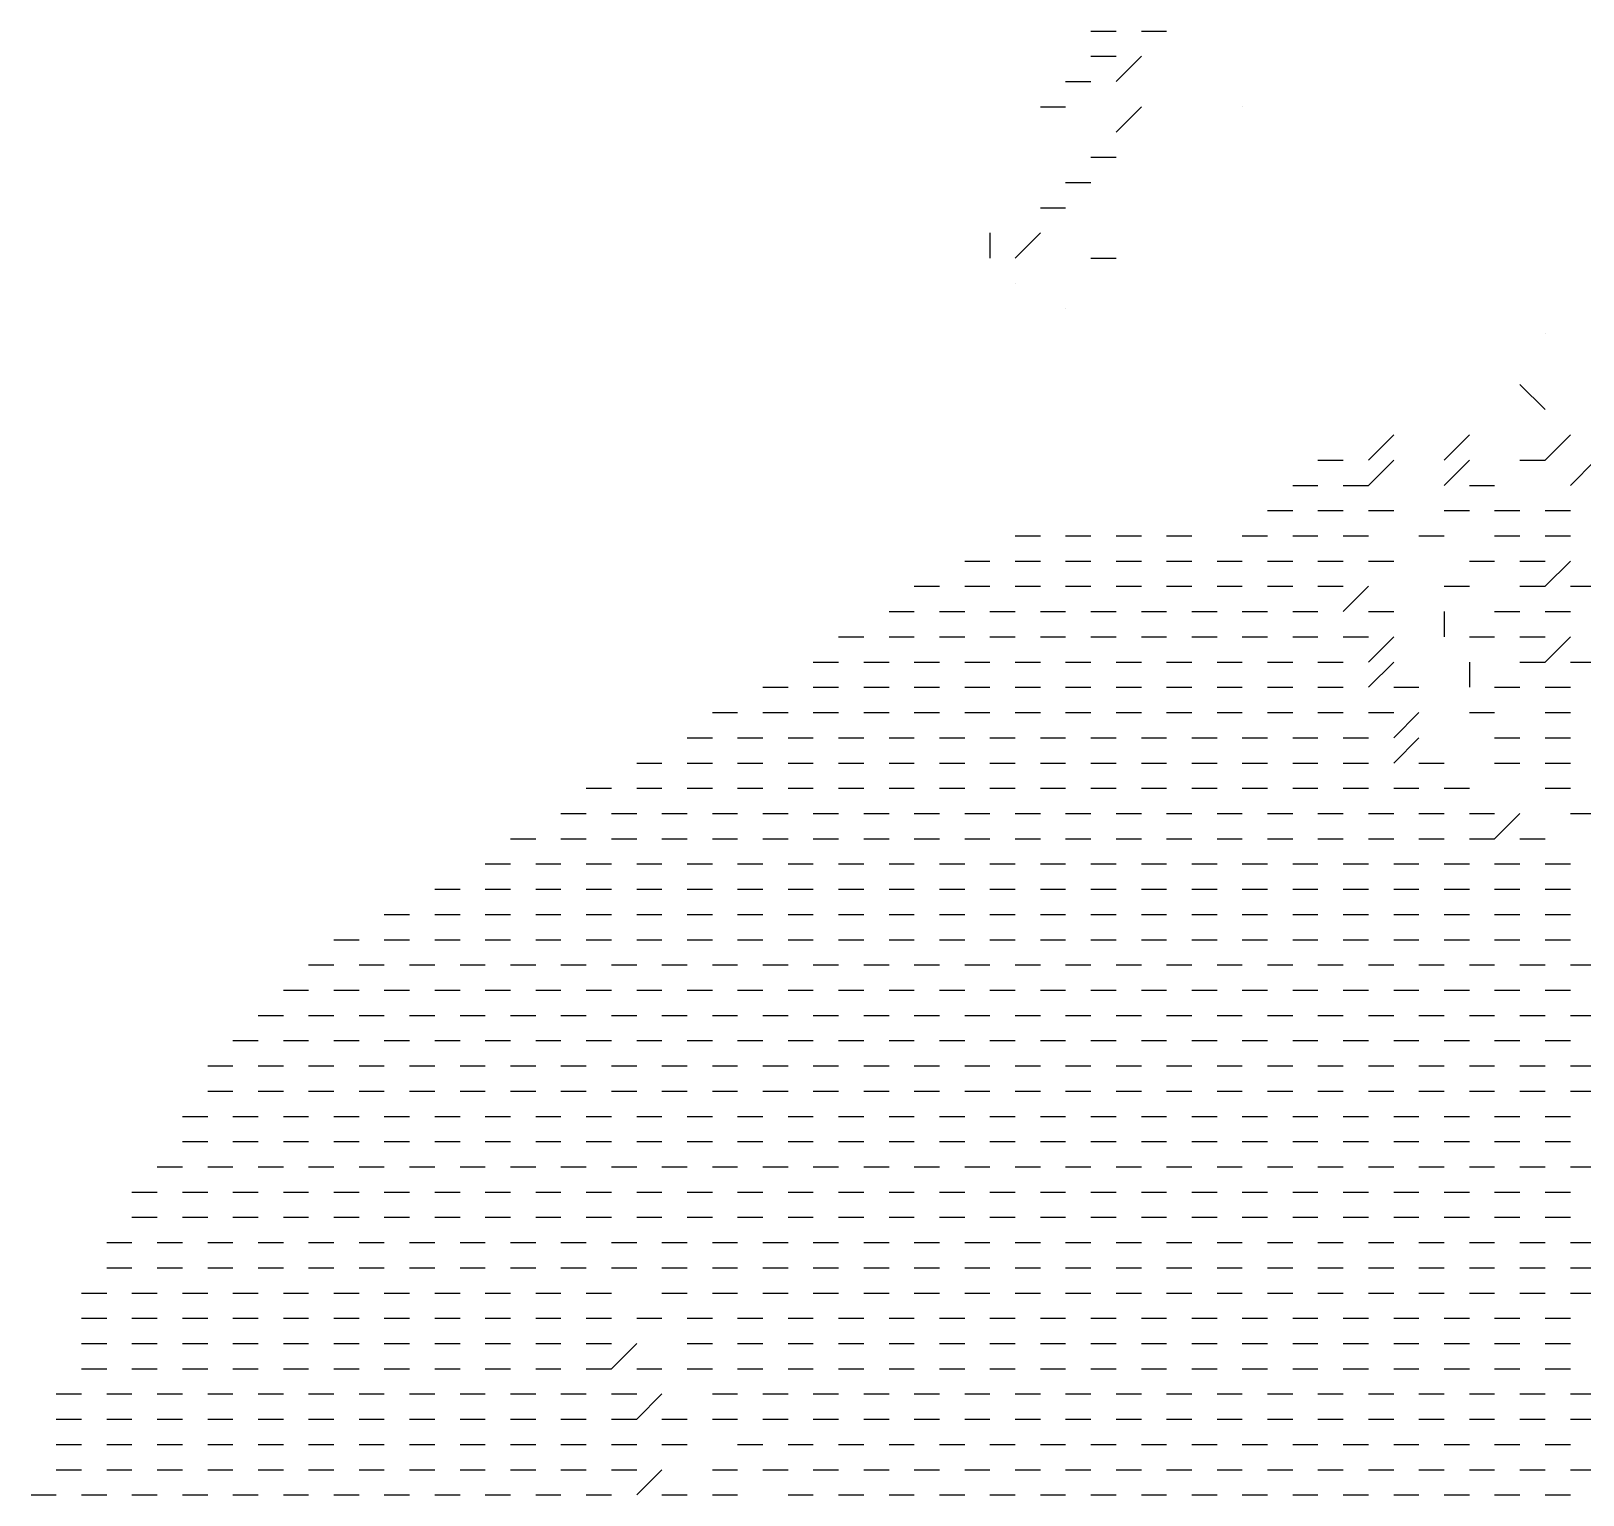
# Model space of a CAD drawing. Header units: metres. Extents: x 66 to 1116, y 3 to 705.
# Drawn here: x 102 to 286.5, y 180 to 354 of the extents above; entities that cross this region are included whole.
import ezdxf

# ---------------------------------------------------------------- set-up
doc = ezdxf.new("R2010")
doc.units = ezdxf.units.M

msp = doc.modelspace()

# ---------------------------------------------------------------- linework, layer by layer
at = {"color": 7}
for p, q in [((228, 354), (231, 354)), ((234, 354), (237, 354)), ((228, 351), (231, 351)), ((234, 351), (231, 348)), ((225, 348), (228, 348)), ((222, 345), (225, 345)), ((234, 345), (231, 342)), ((246, 345), (246, 345)), ((228, 339), (231, 339)), ((225, 336), (228, 336)), ((222, 333), (225, 333)), ((216, 330), (216, 327)), ((222, 330), (219, 327)), ((228, 327), (231, 327)), ((219, 324), (219, 324)), ((225, 321), (225, 321)), ((282, 318), (282, 318)), ((279, 312), (282, 309)), ((264, 306), (261, 303)), ((273, 306), (270, 303)), ((285, 306), (282, 303)), ((255, 303), (258, 303)), ((264, 303), (261, 300)), ((273, 303), (270, 300)), ((279, 303), (282, 303)), ((288, 303), (285, 300)), ((252, 300), (255, 300)), ((258, 300), (261, 300)), ((273, 300), (276, 300)), ((249, 297), (252, 297)), ((255, 297), (258, 297)), ((261, 297), (264, 297)), ((270, 297), (273, 297)), ((276, 297), (279, 297)), ((282, 297), (285, 297)), ((219, 294), (222, 294)), ((225, 294), (228, 294)), ((231, 294), (234, 294)), ((237, 294), (240, 294)), ((246, 294), (249, 294)), ((252, 294), (255, 294)), ((258, 294), (261, 294)), ((267, 294), (270, 294)), ((276, 294), (279, 294)), ((282, 294), (285, 294)), ((213, 291), (216, 291)), ((219, 291), (222, 291)), ((225, 291), (228, 291)), ((231, 291), (234, 291)), ((237, 291), (240, 291)), ((243, 291), (246, 291)), ((249, 291), (252, 291)), ((255, 291), (258, 291)), ((261, 291), (264, 291)), ((273, 291), (276, 291)), ((279, 291), (282, 291)), ((285, 291), (282, 288)), ((207, 288), (210, 288)), ((213, 288), (216, 288)), ((219, 288), (222, 288)), ((225, 288), (228, 288)), ((231, 288), (234, 288)), ((237, 288), (240, 288)), ((243, 288), (246, 288)), ((249, 288), (252, 288)), ((255, 288), (258, 288)), ((261, 288), (258, 285)), ((270, 288), (273, 288)), ((279, 288), (282, 288)), ((285, 288), (288, 288)), ((204, 285), (207, 285)), ((210, 285), (213, 285)), ((216, 285), (219, 285)), ((222, 285), (225, 285)), ((228, 285), (231, 285)), ((234, 285), (237, 285)), ((240, 285), (243, 285)), ((246, 285), (249, 285)), ((252, 285), (255, 285)), ((261, 285), (264, 285)), ((270, 285), (270, 282)), ((276, 285), (279, 285)), ((282, 285), (285, 285)), ((198, 282), (201, 282)), ((204, 282), (207, 282)), ((210, 282), (213, 282)), ((216, 282), (219, 282)), ((222, 282), (225, 282)), ((228, 282), (231, 282)), ((234, 282), (237, 282)), ((240, 282), (243, 282)), ((246, 282), (249, 282)), ((252, 282), (255, 282)), ((258, 282), (261, 282)), ((264, 282), (261, 279)), ((273, 282), (276, 282)), ((279, 282), (282, 282)), ((285, 282), (282, 279)), ((195, 279), (198, 279)), ((201, 279), (204, 279)), ((207, 279), (210, 279)), ((213, 279), (216, 279)), ((219, 279), (222, 279)), ((225, 279), (228, 279)), ((231, 279), (234, 279)), ((237, 279), (240, 279)), ((243, 279), (246, 279)), ((249, 279), (252, 279)), ((255, 279), (258, 279)), ((264, 279), (261, 276)), ((273, 279), (273, 276)), ((279, 279), (282, 279)), ((285, 279), (288, 279)), ((189, 276), (192, 276)), ((195, 276), (198, 276)), ((201, 276), (204, 276)), ((207, 276), (210, 276)), ((213, 276), (216, 276)), ((219, 276), (222, 276)), ((225, 276), (228, 276)), ((231, 276), (234, 276)), ((237, 276), (240, 276)), ((243, 276), (246, 276)), ((249, 276), (252, 276)), ((255, 276), (258, 276)), ((264, 276), (267, 276)), ((276, 276), (279, 276)), ((282, 276), (285, 276)), ((183, 273), (186, 273)), ((189, 273), (192, 273)), ((195, 273), (198, 273)), ((201, 273), (204, 273)), ((207, 273), (210, 273)), ((213, 273), (216, 273)), ((219, 273), (222, 273)), ((225, 273), (228, 273)), ((231, 273), (234, 273)), ((237, 273), (240, 273)), ((243, 273), (246, 273)), ((249, 273), (252, 273)), ((255, 273), (258, 273)), ((261, 273), (264, 273)), ((267, 273), (264, 270)), ((273, 273), (276, 273)), ((282, 273), (285, 273)), ((180, 270), (183, 270)), ((186, 270), (189, 270)), ((192, 270), (195, 270)), ((198, 270), (201, 270)), ((204, 270), (207, 270)), ((210, 270), (213, 270)), ((216, 270), (219, 270)), ((222, 270), (225, 270)), ((228, 270), (231, 270)), ((234, 270), (237, 270)), ((240, 270), (243, 270)), ((246, 270), (249, 270)), ((252, 270), (255, 270)), ((258, 270), (261, 270)), ((267, 270), (264, 267)), ((276, 270), (279, 270)), ((282, 270), (285, 270)), ((174, 267), (177, 267)), ((180, 267), (183, 267)), ((186, 267), (189, 267)), ((192, 267), (195, 267)), ((198, 267), (201, 267)), ((204, 267), (207, 267)), ((210, 267), (213, 267)), ((216, 267), (219, 267)), ((222, 267), (225, 267)), ((228, 267), (231, 267)), ((234, 267), (237, 267)), ((240, 267), (243, 267)), ((246, 267), (249, 267)), ((252, 267), (255, 267)), ((258, 267), (261, 267)), ((267, 267), (270, 267)), ((276, 267), (279, 267)), ((282, 267), (285, 267)), ((168, 264), (171, 264)), ((174, 264), (177, 264)), ((180, 264), (183, 264)), ((186, 264), (189, 264)), ((192, 264), (195, 264)), ((198, 264), (201, 264)), ((204, 264), (207, 264)), ((210, 264), (213, 264)), ((216, 264), (219, 264)), ((222, 264), (225, 264)), ((228, 264), (231, 264)), ((234, 264), (237, 264)), ((240, 264), (243, 264)), ((246, 264), (249, 264)), ((252, 264), (255, 264)), ((258, 264), (261, 264)), ((264, 264), (267, 264)), ((270, 264), (273, 264)), ((282, 264), (285, 264)), ((165, 261), (168, 261)), ((171, 261), (174, 261)), ((177, 261), (180, 261)), ((183, 261), (186, 261)), ((189, 261), (192, 261)), ((195, 261), (198, 261)), ((201, 261), (204, 261)), ((207, 261), (210, 261)), ((213, 261), (216, 261)), ((219, 261), (222, 261)), ((225, 261), (228, 261)), ((231, 261), (234, 261)), ((237, 261), (240, 261)), ((243, 261), (246, 261)), ((249, 261), (252, 261)), ((255, 261), (258, 261)), ((261, 261), (264, 261)), ((267, 261), (270, 261)), ((273, 261), (276, 261)), ((279, 261), (276, 258)), ((285, 261), (288, 261)), ((159, 258), (162, 258)), ((165, 258), (168, 258)), ((171, 258), (174, 258)), ((177, 258), (180, 258)), ((183, 258), (186, 258)), ((189, 258), (192, 258)), ((195, 258), (198, 258)), ((201, 258), (204, 258)), ((207, 258), (210, 258)), ((213, 258), (216, 258)), ((219, 258), (222, 258)), ((225, 258), (228, 258)), ((231, 258), (234, 258)), ((237, 258), (240, 258)), ((243, 258), (246, 258)), ((249, 258), (252, 258)), ((255, 258), (258, 258)), ((261, 258), (264, 258)), ((267, 258), (270, 258)), ((273, 258), (276, 258)), ((279, 258), (282, 258)), ((156, 255), (159, 255)), ((162, 255), (165, 255)), ((168, 255), (171, 255)), ((174, 255), (177, 255)), ((180, 255), (183, 255)), ((186, 255), (189, 255)), ((192, 255), (195, 255)), ((198, 255), (201, 255)), ((204, 255), (207, 255)), ((210, 255), (213, 255)), ((216, 255), (219, 255)), ((222, 255), (225, 255)), ((228, 255), (231, 255)), ((234, 255), (237, 255)), ((240, 255), (243, 255)), ((246, 255), (249, 255)), ((252, 255), (255, 255)), ((258, 255), (261, 255)), ((264, 255), (267, 255)), ((270, 255), (273, 255)), ((276, 255), (279, 255)), ((282, 255), (285, 255)), ((150, 252), (153, 252)), ((156, 252), (159, 252)), ((162, 252), (165, 252)), ((168, 252), (171, 252)), ((174, 252), (177, 252)), ((180, 252), (183, 252)), ((186, 252), (189, 252)), ((192, 252), (195, 252)), ((198, 252), (201, 252)), ((204, 252), (207, 252)), ((210, 252), (213, 252)), ((216, 252), (219, 252)), ((222, 252), (225, 252)), ((228, 252), (231, 252)), ((234, 252), (237, 252)), ((240, 252), (243, 252)), ((246, 252), (249, 252)), ((252, 252), (255, 252)), ((258, 252), (261, 252)), ((264, 252), (267, 252)), ((270, 252), (273, 252)), ((276, 252), (279, 252)), ((282, 252), (285, 252)), ((144, 249), (147, 249)), ((150, 249), (153, 249)), ((156, 249), (159, 249)), ((162, 249), (165, 249)), ((168, 249), (171, 249)), ((174, 249), (177, 249)), ((180, 249), (183, 249)), ((186, 249), (189, 249)), ((192, 249), (195, 249)), ((198, 249), (201, 249)), ((204, 249), (207, 249)), ((210, 249), (213, 249)), ((216, 249), (219, 249)), ((222, 249), (225, 249)), ((228, 249), (231, 249)), ((234, 249), (237, 249)), ((240, 249), (243, 249)), ((246, 249), (249, 249)), ((252, 249), (255, 249)), ((258, 249), (261, 249)), ((264, 249), (267, 249)), ((270, 249), (273, 249)), ((276, 249), (279, 249)), ((282, 249), (285, 249)), ((138, 246), (141, 246)), ((144, 246), (147, 246)), ((150, 246), (153, 246)), ((156, 246), (159, 246)), ((162, 246), (165, 246)), ((168, 246), (171, 246)), ((174, 246), (177, 246)), ((180, 246), (183, 246)), ((186, 246), (189, 246)), ((192, 246), (195, 246)), ((198, 246), (201, 246)), ((204, 246), (207, 246)), ((210, 246), (213, 246)), ((216, 246), (219, 246)), ((222, 246), (225, 246)), ((228, 246), (231, 246)), ((234, 246), (237, 246)), ((240, 246), (243, 246)), ((246, 246), (249, 246)), ((252, 246), (255, 246)), ((258, 246), (261, 246)), ((264, 246), (267, 246)), ((270, 246), (273, 246)), ((276, 246), (279, 246)), ((282, 246), (285, 246)), ((135, 243), (138, 243)), ((141, 243), (144, 243)), ((147, 243), (150, 243)), ((153, 243), (156, 243)), ((159, 243), (162, 243)), ((165, 243), (168, 243)), ((171, 243), (174, 243)), ((177, 243), (180, 243)), ((183, 243), (186, 243)), ((189, 243), (192, 243)), ((195, 243), (198, 243)), ((201, 243), (204, 243)), ((207, 243), (210, 243)), ((213, 243), (216, 243)), ((219, 243), (222, 243)), ((225, 243), (228, 243)), ((231, 243), (234, 243)), ((237, 243), (240, 243)), ((243, 243), (246, 243)), ((249, 243), (252, 243)), ((255, 243), (258, 243)), ((261, 243), (264, 243)), ((267, 243), (270, 243)), ((273, 243), (276, 243)), ((279, 243), (282, 243)), ((285, 243), (288, 243)), ((132, 240), (135, 240)), ((138, 240), (141, 240)), ((144, 240), (147, 240)), ((150, 240), (153, 240)), ((156, 240), (159, 240)), ((162, 240), (165, 240)), ((168, 240), (171, 240)), ((174, 240), (177, 240)), ((180, 240), (183, 240)), ((186, 240), (189, 240)), ((192, 240), (195, 240)), ((198, 240), (201, 240)), ((204, 240), (207, 240)), ((210, 240), (213, 240)), ((216, 240), (219, 240)), ((222, 240), (225, 240)), ((228, 240), (231, 240)), ((234, 240), (237, 240)), ((240, 240), (243, 240)), ((246, 240), (249, 240)), ((252, 240), (255, 240)), ((258, 240), (261, 240)), ((264, 240), (267, 240)), ((270, 240), (273, 240)), ((276, 240), (279, 240)), ((282, 240), (285, 240)), ((129, 237), (132, 237)), ((135, 237), (138, 237)), ((141, 237), (144, 237)), ((147, 237), (150, 237)), ((153, 237), (156, 237)), ((159, 237), (162, 237)), ((165, 237), (168, 237)), ((171, 237), (174, 237)), ((177, 237), (180, 237)), ((183, 237), (186, 237)), ((189, 237), (192, 237)), ((195, 237), (198, 237)), ((201, 237), (204, 237)), ((207, 237), (210, 237)), ((213, 237), (216, 237)), ((219, 237), (222, 237)), ((225, 237), (228, 237)), ((231, 237), (234, 237)), ((237, 237), (240, 237)), ((243, 237), (246, 237)), ((249, 237), (252, 237)), ((255, 237), (258, 237)), ((261, 237), (264, 237)), ((267, 237), (270, 237)), ((273, 237), (276, 237)), ((279, 237), (282, 237)), ((285, 237), (288, 237)), ((126, 234), (129, 234)), ((132, 234), (135, 234)), ((138, 234), (141, 234)), ((144, 234), (147, 234)), ((150, 234), (153, 234)), ((156, 234), (159, 234)), ((162, 234), (165, 234)), ((168, 234), (171, 234)), ((174, 234), (177, 234)), ((180, 234), (183, 234)), ((186, 234), (189, 234)), ((192, 234), (195, 234)), ((198, 234), (201, 234)), ((204, 234), (207, 234)), ((210, 234), (213, 234)), ((216, 234), (219, 234)), ((222, 234), (225, 234)), ((228, 234), (231, 234)), ((234, 234), (237, 234)), ((240, 234), (243, 234)), ((246, 234), (249, 234)), ((252, 234), (255, 234)), ((258, 234), (261, 234)), ((264, 234), (267, 234)), ((270, 234), (273, 234)), ((276, 234), (279, 234)), ((282, 234), (285, 234)), ((123, 231), (126, 231)), ((129, 231), (132, 231)), ((135, 231), (138, 231)), ((141, 231), (144, 231)), ((147, 231), (150, 231)), ((153, 231), (156, 231)), ((159, 231), (162, 231)), ((165, 231), (168, 231)), ((171, 231), (174, 231)), ((177, 231), (180, 231)), ((183, 231), (186, 231)), ((189, 231), (192, 231)), ((195, 231), (198, 231)), ((201, 231), (204, 231)), ((207, 231), (210, 231)), ((213, 231), (216, 231)), ((219, 231), (222, 231)), ((225, 231), (228, 231)), ((231, 231), (234, 231)), ((237, 231), (240, 231)), ((243, 231), (246, 231)), ((249, 231), (252, 231)), ((255, 231), (258, 231)), ((261, 231), (264, 231)), ((267, 231), (270, 231)), ((273, 231), (276, 231)), ((279, 231), (282, 231)), ((285, 231), (288, 231)), ((123, 228), (126, 228)), ((129, 228), (132, 228)), ((135, 228), (138, 228)), ((141, 228), (144, 228)), ((147, 228), (150, 228)), ((153, 228), (156, 228)), ((159, 228), (162, 228)), ((165, 228), (168, 228)), ((171, 228), (174, 228)), ((177, 228), (180, 228)), ((183, 228), (186, 228)), ((189, 228), (192, 228)), ((195, 228), (198, 228)), ((201, 228), (204, 228)), ((207, 228), (210, 228)), ((213, 228), (216, 228)), ((219, 228), (222, 228)), ((225, 228), (228, 228)), ((231, 228), (234, 228)), ((237, 228), (240, 228)), ((243, 228), (246, 228)), ((249, 228), (252, 228)), ((255, 228), (258, 228)), ((261, 228), (264, 228)), ((267, 228), (270, 228)), ((273, 228), (276, 228)), ((279, 228), (282, 228)), ((285, 228), (288, 228)), ((120, 225), (123, 225)), ((126, 225), (129, 225)), ((132, 225), (135, 225)), ((138, 225), (141, 225)), ((144, 225), (147, 225)), ((150, 225), (153, 225)), ((156, 225), (159, 225)), ((162, 225), (165, 225)), ((168, 225), (171, 225)), ((174, 225), (177, 225)), ((180, 225), (183, 225)), ((186, 225), (189, 225)), ((192, 225), (195, 225)), ((198, 225), (201, 225)), ((204, 225), (207, 225)), ((210, 225), (213, 225)), ((216, 225), (219, 225)), ((222, 225), (225, 225)), ((228, 225), (231, 225)), ((234, 225), (237, 225)), ((240, 225), (243, 225)), ((246, 225), (249, 225)), ((252, 225), (255, 225)), ((258, 225), (261, 225)), ((264, 225), (267, 225)), ((270, 225), (273, 225)), ((276, 225), (279, 225)), ((282, 225), (285, 225)), ((120, 222), (123, 222)), ((126, 222), (129, 222)), ((132, 222), (135, 222)), ((138, 222), (141, 222)), ((144, 222), (147, 222)), ((150, 222), (153, 222)), ((156, 222), (159, 222)), ((162, 222), (165, 222)), ((168, 222), (171, 222)), ((174, 222), (177, 222)), ((180, 222), (183, 222)), ((186, 222), (189, 222)), ((192, 222), (195, 222)), ((198, 222), (201, 222)), ((204, 222), (207, 222)), ((210, 222), (213, 222)), ((216, 222), (219, 222)), ((222, 222), (225, 222)), ((228, 222), (231, 222)), ((234, 222), (237, 222)), ((240, 222), (243, 222)), ((246, 222), (249, 222)), ((252, 222), (255, 222)), ((258, 222), (261, 222)), ((264, 222), (267, 222)), ((270, 222), (273, 222)), ((276, 222), (279, 222)), ((282, 222), (285, 222)), ((117, 219), (120, 219)), ((123, 219), (126, 219)), ((129, 219), (132, 219)), ((135, 219), (138, 219)), ((141, 219), (144, 219)), ((147, 219), (150, 219)), ((153, 219), (156, 219)), ((159, 219), (162, 219)), ((165, 219), (168, 219)), ((171, 219), (174, 219)), ((177, 219), (180, 219)), ((183, 219), (186, 219)), ((189, 219), (192, 219)), ((195, 219), (198, 219)), ((201, 219), (204, 219)), ((207, 219), (210, 219)), ((213, 219), (216, 219)), ((219, 219), (222, 219)), ((225, 219), (228, 219)), ((231, 219), (234, 219)), ((237, 219), (240, 219)), ((243, 219), (246, 219)), ((249, 219), (252, 219)), ((255, 219), (258, 219)), ((261, 219), (264, 219)), ((267, 219), (270, 219)), ((273, 219), (276, 219)), ((279, 219), (282, 219)), ((285, 219), (288, 219)), ((114, 216), (117, 216)), ((120, 216), (123, 216)), ((126, 216), (129, 216)), ((132, 216), (135, 216)), ((138, 216), (141, 216)), ((144, 216), (147, 216)), ((150, 216), (153, 216)), ((156, 216), (159, 216)), ((162, 216), (165, 216)), ((168, 216), (171, 216)), ((174, 216), (177, 216)), ((180, 216), (183, 216)), ((186, 216), (189, 216)), ((192, 216), (195, 216)), ((198, 216), (201, 216)), ((204, 216), (207, 216)), ((210, 216), (213, 216)), ((216, 216), (219, 216)), ((222, 216), (225, 216)), ((228, 216), (231, 216)), ((234, 216), (237, 216)), ((240, 216), (243, 216)), ((246, 216), (249, 216)), ((252, 216), (255, 216)), ((258, 216), (261, 216)), ((264, 216), (267, 216)), ((270, 216), (273, 216)), ((276, 216), (279, 216)), ((282, 216), (285, 216)), ((114, 213), (117, 213)), ((120, 213), (123, 213)), ((126, 213), (129, 213)), ((132, 213), (135, 213)), ((138, 213), (141, 213)), ((144, 213), (147, 213)), ((150, 213), (153, 213)), ((156, 213), (159, 213)), ((162, 213), (165, 213)), ((168, 213), (171, 213)), ((174, 213), (177, 213)), ((180, 213), (183, 213)), ((186, 213), (189, 213)), ((192, 213), (195, 213)), ((198, 213), (201, 213)), ((204, 213), (207, 213)), ((210, 213), (213, 213)), ((216, 213), (219, 213)), ((222, 213), (225, 213)), ((228, 213), (231, 213)), ((234, 213), (237, 213)), ((240, 213), (243, 213)), ((246, 213), (249, 213)), ((252, 213), (255, 213)), ((258, 213), (261, 213)), ((264, 213), (267, 213)), ((270, 213), (273, 213)), ((276, 213), (279, 213)), ((282, 213), (285, 213)), ((111, 210), (114, 210)), ((117, 210), (120, 210)), ((123, 210), (126, 210)), ((129, 210), (132, 210)), ((135, 210), (138, 210)), ((141, 210), (144, 210)), ((147, 210), (150, 210)), ((153, 210), (156, 210)), ((159, 210), (162, 210)), ((165, 210), (168, 210)), ((171, 210), (174, 210)), ((177, 210), (180, 210)), ((183, 210), (186, 210)), ((189, 210), (192, 210)), ((195, 210), (198, 210)), ((201, 210), (204, 210)), ((207, 210), (210, 210)), ((213, 210), (216, 210)), ((219, 210), (222, 210)), ((225, 210), (228, 210)), ((231, 210), (234, 210)), ((237, 210), (240, 210)), ((243, 210), (246, 210)), ((249, 210), (252, 210)), ((255, 210), (258, 210)), ((261, 210), (264, 210)), ((267, 210), (270, 210)), ((273, 210), (276, 210)), ((279, 210), (282, 210)), ((285, 210), (288, 210)), ((111, 207), (114, 207)), ((117, 207), (120, 207)), ((123, 207), (126, 207)), ((129, 207), (132, 207)), ((135, 207), (138, 207)), ((141, 207), (144, 207)), ((147, 207), (150, 207)), ((153, 207), (156, 207)), ((159, 207), (162, 207)), ((165, 207), (168, 207)), ((171, 207), (174, 207)), ((177, 207), (180, 207)), ((183, 207), (186, 207)), ((189, 207), (192, 207)), ((195, 207), (198, 207)), ((201, 207), (204, 207)), ((207, 207), (210, 207)), ((213, 207), (216, 207)), ((219, 207), (222, 207)), ((225, 207), (228, 207)), ((231, 207), (234, 207)), ((237, 207), (240, 207)), ((243, 207), (246, 207)), ((249, 207), (252, 207)), ((255, 207), (258, 207)), ((261, 207), (264, 207)), ((267, 207), (270, 207)), ((273, 207), (276, 207)), ((279, 207), (282, 207)), ((285, 207), (288, 207)), ((108, 204), (111, 204)), ((114, 204), (117, 204)), ((120, 204), (123, 204)), ((126, 204), (129, 204)), ((132, 204), (135, 204)), ((138, 204), (141, 204)), ((144, 204), (147, 204)), ((150, 204), (153, 204)), ((156, 204), (159, 204)), ((162, 204), (165, 204)), ((168, 204), (171, 204)), ((177, 204), (180, 204)), ((183, 204), (186, 204)), ((189, 204), (192, 204)), ((195, 204), (198, 204)), ((201, 204), (204, 204)), ((207, 204), (210, 204)), ((213, 204), (216, 204)), ((219, 204), (222, 204)), ((225, 204), (228, 204)), ((231, 204), (234, 204)), ((237, 204), (240, 204)), ((243, 204), (246, 204)), ((249, 204), (252, 204)), ((255, 204), (258, 204)), ((261, 204), (264, 204)), ((267, 204), (270, 204)), ((273, 204), (276, 204)), ((279, 204), (282, 204)), ((285, 204), (288, 204)), ((108, 201), (111, 201)), ((114, 201), (117, 201)), ((120, 201), (123, 201)), ((126, 201), (129, 201)), ((132, 201), (135, 201)), ((138, 201), (141, 201)), ((144, 201), (147, 201)), ((150, 201), (153, 201)), ((156, 201), (159, 201)), ((162, 201), (165, 201)), ((168, 201), (171, 201)), ((174, 201), (177, 201)), ((180, 201), (183, 201)), ((186, 201), (189, 201)), ((192, 201), (195, 201)), ((198, 201), (201, 201)), ((204, 201), (207, 201)), ((210, 201), (213, 201)), ((216, 201), (219, 201)), ((222, 201), (225, 201)), ((228, 201), (231, 201)), ((234, 201), (237, 201)), ((240, 201), (243, 201)), ((246, 201), (249, 201)), ((252, 201), (255, 201)), ((258, 201), (261, 201)), ((264, 201), (267, 201)), ((270, 201), (273, 201)), ((276, 201), (279, 201)), ((282, 201), (285, 201)), ((108, 198), (111, 198)), ((114, 198), (117, 198)), ((120, 198), (123, 198)), ((126, 198), (129, 198)), ((132, 198), (135, 198)), ((138, 198), (141, 198)), ((144, 198), (147, 198)), ((150, 198), (153, 198)), ((156, 198), (159, 198)), ((162, 198), (165, 198)), ((168, 198), (171, 198)), ((174, 198), (171, 195)), ((180, 198), (183, 198)), ((186, 198), (189, 198)), ((192, 198), (195, 198)), ((198, 198), (201, 198)), ((204, 198), (207, 198)), ((210, 198), (213, 198)), ((216, 198), (219, 198)), ((222, 198), (225, 198)), ((228, 198), (231, 198)), ((234, 198), (237, 198)), ((240, 198), (243, 198)), ((246, 198), (249, 198)), ((252, 198), (255, 198)), ((258, 198), (261, 198)), ((264, 198), (267, 198)), ((270, 198), (273, 198)), ((276, 198), (279, 198)), ((282, 198), (285, 198)), ((108, 195), (111, 195)), ((114, 195), (117, 195)), ((120, 195), (123, 195)), ((126, 195), (129, 195)), ((132, 195), (135, 195)), ((138, 195), (141, 195)), ((144, 195), (147, 195)), ((150, 195), (153, 195)), ((156, 195), (159, 195)), ((162, 195), (165, 195)), ((168, 195), (171, 195)), ((174, 195), (177, 195)), ((180, 195), (183, 195)), ((186, 195), (189, 195)), ((192, 195), (195, 195)), ((198, 195), (201, 195)), ((204, 195), (207, 195)), ((210, 195), (213, 195)), ((216, 195), (219, 195)), ((222, 195), (225, 195)), ((228, 195), (231, 195)), ((234, 195), (237, 195)), ((240, 195), (243, 195)), ((246, 195), (249, 195)), ((252, 195), (255, 195)), ((258, 195), (261, 195)), ((264, 195), (267, 195)), ((270, 195), (273, 195)), ((276, 195), (279, 195)), ((282, 195), (285, 195)), ((105, 192), (108, 192)), ((111, 192), (114, 192)), ((117, 192), (120, 192)), ((123, 192), (126, 192)), ((129, 192), (132, 192)), ((135, 192), (138, 192)), ((141, 192), (144, 192)), ((147, 192), (150, 192)), ((153, 192), (156, 192)), ((159, 192), (162, 192)), ((165, 192), (168, 192)), ((171, 192), (174, 192)), ((177, 192), (174, 189)), ((183, 192), (186, 192)), ((189, 192), (192, 192)), ((195, 192), (198, 192)), ((201, 192), (204, 192)), ((207, 192), (210, 192)), ((213, 192), (216, 192)), ((219, 192), (222, 192)), ((225, 192), (228, 192)), ((231, 192), (234, 192)), ((237, 192), (240, 192)), ((243, 192), (246, 192)), ((249, 192), (252, 192)), ((255, 192), (258, 192)), ((261, 192), (264, 192)), ((267, 192), (270, 192)), ((273, 192), (276, 192)), ((279, 192), (282, 192)), ((285, 192), (288, 192)), ((105, 189), (108, 189)), ((111, 189), (114, 189)), ((117, 189), (120, 189)), ((123, 189), (126, 189)), ((129, 189), (132, 189)), ((135, 189), (138, 189)), ((141, 189), (144, 189)), ((147, 189), (150, 189)), ((153, 189), (156, 189)), ((159, 189), (162, 189)), ((165, 189), (168, 189)), ((171, 189), (174, 189)), ((177, 189), (180, 189)), ((183, 189), (186, 189)), ((189, 189), (192, 189)), ((195, 189), (198, 189)), ((201, 189), (204, 189)), ((207, 189), (210, 189)), ((213, 189), (216, 189)), ((219, 189), (222, 189)), ((225, 189), (228, 189)), ((231, 189), (234, 189)), ((237, 189), (240, 189)), ((243, 189), (246, 189)), ((249, 189), (252, 189)), ((255, 189), (258, 189)), ((261, 189), (264, 189)), ((267, 189), (270, 189)), ((273, 189), (276, 189)), ((279, 189), (282, 189)), ((285, 189), (288, 189)), ((105, 186), (108, 186)), ((111, 186), (114, 186)), ((117, 186), (120, 186)), ((123, 186), (126, 186)), ((129, 186), (132, 186)), ((135, 186), (138, 186)), ((141, 186), (144, 186)), ((147, 186), (150, 186)), ((153, 186), (156, 186)), ((159, 186), (162, 186)), ((165, 186), (168, 186)), ((171, 186), (174, 186)), ((177, 186), (180, 186)), ((186, 186), (189, 186)), ((192, 186), (195, 186)), ((198, 186), (201, 186)), ((204, 186), (207, 186)), ((210, 186), (213, 186)), ((216, 186), (219, 186)), ((222, 186), (225, 186)), ((228, 186), (231, 186)), ((234, 186), (237, 186)), ((240, 186), (243, 186)), ((246, 186), (249, 186)), ((252, 186), (255, 186)), ((258, 186), (261, 186)), ((264, 186), (267, 186)), ((270, 186), (273, 186)), ((276, 186), (279, 186)), ((282, 186), (285, 186)), ((105, 183), (108, 183)), ((111, 183), (114, 183)), ((117, 183), (120, 183)), ((123, 183), (126, 183)), ((129, 183), (132, 183)), ((135, 183), (138, 183)), ((141, 183), (144, 183)), ((147, 183), (150, 183)), ((153, 183), (156, 183)), ((159, 183), (162, 183)), ((165, 183), (168, 183)), ((171, 183), (174, 183)), ((177, 183), (174, 180)), ((183, 183), (186, 183)), ((189, 183), (192, 183)), ((195, 183), (198, 183)), ((201, 183), (204, 183)), ((207, 183), (210, 183)), ((213, 183), (216, 183)), ((219, 183), (222, 183)), ((225, 183), (228, 183)), ((231, 183), (234, 183)), ((237, 183), (240, 183)), ((243, 183), (246, 183)), ((249, 183), (252, 183)), ((255, 183), (258, 183)), ((261, 183), (264, 183)), ((267, 183), (270, 183)), ((273, 183), (276, 183)), ((279, 183), (282, 183)), ((285, 183), (288, 183)), ((102, 180), (105, 180)), ((108, 180), (111, 180)), ((114, 180), (117, 180)), ((120, 180), (123, 180)), ((126, 180), (129, 180)), ((132, 180), (135, 180)), ((138, 180), (141, 180)), ((144, 180), (147, 180)), ((150, 180), (153, 180)), ((156, 180), (159, 180)), ((162, 180), (165, 180)), ((168, 180), (171, 180)), ((177, 180), (180, 180)), ((183, 180), (186, 180)), ((192, 180), (195, 180)), ((198, 180), (201, 180)), ((204, 180), (207, 180)), ((210, 180), (213, 180)), ((216, 180), (219, 180)), ((222, 180), (225, 180)), ((228, 180), (231, 180)), ((234, 180), (237, 180)), ((240, 180), (243, 180)), ((246, 180), (249, 180)), ((252, 180), (255, 180)), ((258, 180), (261, 180)), ((264, 180), (267, 180)), ((270, 180), (273, 180)), ((276, 180), (279, 180)), ((282, 180), (285, 180))]:
    msp.add_line(p, q, dxfattribs=at)

doc.saveas('drawing.dxf')
